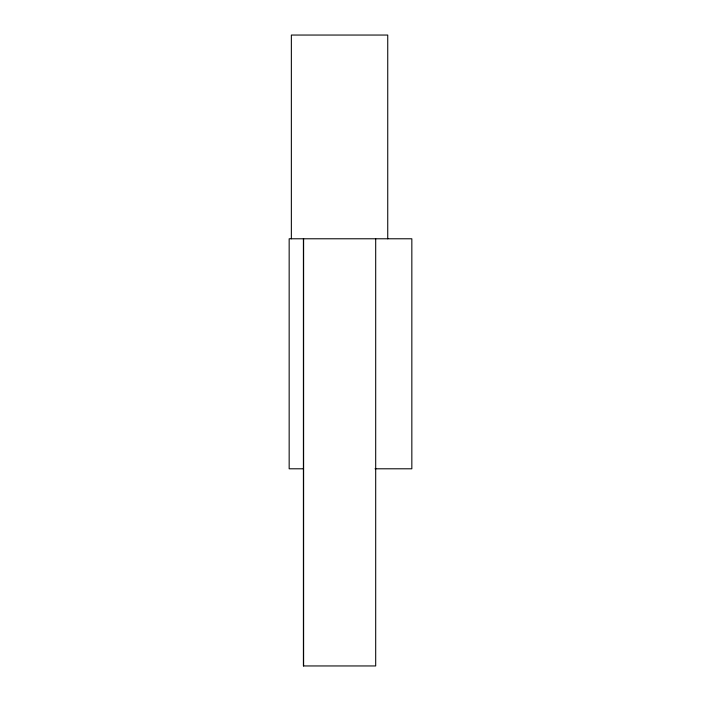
<?xml version="1.0" encoding="UTF-8"?>
<svg xmlns="http://www.w3.org/2000/svg" width="701" height="701" viewBox="0 0 701 701"><rect width="100%" height="100%" fill="white"/><g stroke="black" fill="none" stroke-linecap="round" stroke-linejoin="round"><path stroke-width="1.05" d="M303.402 468.794L289.162 468.794L289.162 238.778L411.837 238.778L411.837 468.794L375.017 468.794M387.741 238.778L387.741 35.05L291.353 35.05L291.353 238.778M375.692 238.778L375.692 665.95L303.402 665.95L303.402 238.778M303.612 238.778L303.612 665.95"/></g></svg>
